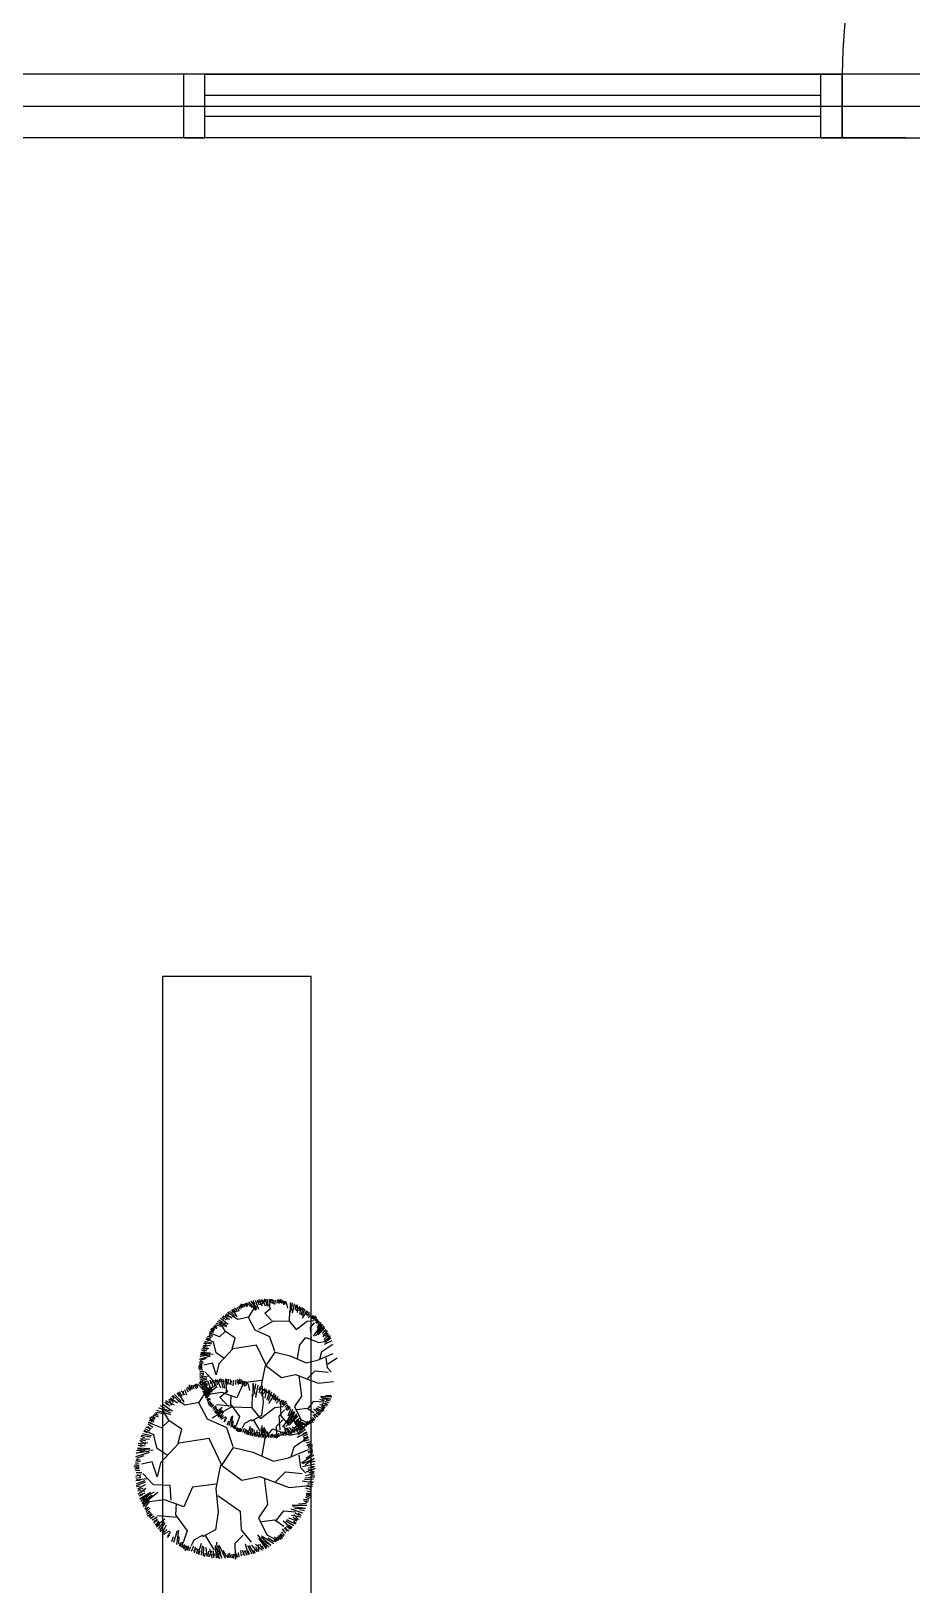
# Model space of a CAD drawing. Header units: millimetres. Extents: x -3377 to 119122, y -22007 to 15479.
# Drawn here: x 28369.4 to 28576.8, y 9688.5 to 10054.4 of the extents above; entities that cross this region are included whole.
import ezdxf

# ---------------------------------------------------------------- set-up
doc = ezdxf.new("R2010")
doc.units = ezdxf.units.MM
doc.header["$LTSCALE"] = 150
doc.header["$MEASUREMENT"] = 0
doc.layers.get('0').update_dxf_attribs({"plot": 0})
for name, color, linetype, plot in [('AREA', 3, 'Continuous', False), ('FUNITURE', 9, 'Continuous', False), ('S-ARCH', 252, 'Continuous', False)]:
    doc.layers.add(name, color=color, linetype=linetype, plot=plot)
doc.layers.add('OPEN', color=4, linetype='Continuous')
doc.layers.add('WALL', color=2, linetype='Continuous')

# ---------------------------------------------------------------- blocks, each defined once
blk = doc.blocks.new('A$C704E4F0D')
at = {"layer": 'AREA', "color": 252}
for points in [[(-1377.5, -767.5), (-1377.5, -775), (-1577.5, -775), (-1577.5, -90), (-1472.5, -90), (-1472.5, 557.5), (-757.5, 557.5), (-757.5, 352.5), (247.5, 352.5), (247.5, 127.5), (-757.5, 127.5), (-757.5, -262.5), (-502.5, -262.5), (-502.5, -760), (-502.5, -767.5)], [(-1377.5, -767.5), (-1377.5, -135), (-1472.5, -135), (-1472.5, 557.5), (-757.5, 557.5), (-757.5, 352.5), (247.5, 352.5), (247.5, 127.5), (-757.5, 127.5), (-757.5, -262.5), (-502.5, -262.5), (-502.5, -767.5)]]:
    blk.add_lwpolyline(points, close=True, dxfattribs=at)
at = {"layer": 'FUNITURE', "color": 252, "lineweight": -2}
for p, q in [((-1027.39629, 274.60673), (-1026.98298, 273.66369)), ((-1027.06471, 274.87243), (-1026.69512, 274.16114)), ((-1026.88078, 275.06207), (-1026.29632, 274.39026)), ((-1026.51292, 275.44134), (-1026.54213, 274.50093)), ((-1026.48978, 275.1978), (-1026.19437, 274.61468)), ((-1026.21612, 275.44393), (-1025.97946, 274.65627)), ((-1025.93469, 275.398), (-1025.70201, 274.77882)), ((-1025.70443, 275.486), (-1025.17097, 274.70093)), ((-1025.44233, 275.56215), (-1025.15202, 275.17423)), ((-1025.14176, 275.64134), (-1024.98704, 274.89057)), ((-1024.89595, 275.53067), (-1023.95279, 274.56114)), ((-1024.77524, 272.21133), (-1023.15465, 274.7459)), ((-1024.74296, 275.87046), (-1022.98958, 273.85503)), ((-1024.18029, 276.0258), (-1022.76555, 274.57151)), ((-1024.09835, 275.98891), (-1022.88759, 274.08156)), ((-1023.71432, 276.19882), (-1023.25918, 275.35087)), ((-1023.18787, 276.2601), (-1022.37591, 274.12363)), ((-1022.68584, 276.31449), (-1022.57863, 275.62319)), ((-1022.48137, 276.07824), (-1022.29571, 275.17731)), ((-1022.41032, 276.45492), (-1021.50727, 274.95855)), ((-1021.73477, 276.42321), (-1021.9989, 275.1799)), ((-1021.55087, 276.25361), (-1021.45313, 275.43798)), ((-1021.43796, 276.4258), (-1020.83171, 274.92685)), ((-1020.98629, 276.57815), (-1020.95639, 275.92166)), ((-1020.79335, 276.54425), (-1020.37103, 274.85566)), ((-1020.4146, 276.50995), (-1020.07422, 274.85825)), ((-1019.88997, 276.53468), (-1019.90822, 275.77126)), ((-1019.73904, 276.47824), (-1019.76652, 274.44727)), ((-1019.44223, 276.48084), (-1019.47144, 275.54042)), ((-1018.78673, 276.18571), (-1019.25657, 275.57991)), ((-1019.06349, 276.44654), (-1018.92882, 275.43234)), ((-1018.43892, 276.30156), (-1018.60107, 275.28478)), ((-1018.01633, 276.34582), (-1018.08997, 275.54762)), ((-1017.24457, 276.5261), (-1017.77756, 275.75077)), ((-1017.75908, 276.40591), (-1017.63061, 275.52477)), ((-1017.35676, 276.30871), (-1017.42351, 275.65844)), ((-1016.99347, 276.36781), (-1017.22023, 275.57724)), ((-1016.78155, 276.17702), (-1016.92057, 275.53034)), ((-1016.54027, 276.12657), (-1016.51594, 275.17771)), ((-1016.27861, 276.04892), (-1016.24411, 275.56563)), ((-1015.98294, 275.95305), (-1016.25868, 275.23781)), ((-1015.83598, 275.72704), (-1015.56671, 274.40152)), ((-1014.96624, 275.75666), (-1014.56234, 273.76837)), ((-1014.91726, 275.68133), (-1014.9299, 273.42218)), ((-1014.48071, 275.65029), (-1014.55625, 274.69088)), ((-1014.0047, 275.41723), (-1014.4767, 273.18094)), ((-1013.50867, 274.88227), (-1013.83956, 274.02398)), ((-1013.55296, 275.19156), (-1013.83651, 274.55204)), ((-1012.69408, 274.76884), (-1013.58847, 273.8657)), ((-1013.24525, 275.16075), (-1013.29456, 273.41369)), ((-1012.63107, 274.52674), (-1012.98982, 273.78774)), ((-1012.44299, 274.61055), (-1012.74338, 273.02179)), ((-1011.98066, 274.49452), (-1012.31043, 273.92609)), ((-1032.46651, 270.83584), (-1029.90185, 270.0883)), ((-1032.07714, 271.27073), (-1030.10074, 270.81216)), ((-1031.98827, 271.28399), (-1029.93852, 270.33401)), ((-1031.77869, 271.6682), (-1030.93736, 271.20093)), ((-1030.14019, 268.92145), (-1031.38598, 270.95514)), ((-1031.36894, 272.00437), (-1029.53082, 270.64604)), ((-1030.97601, 272.32155), (-1030.51207, 271.79795)), ((-1030.82016, 272.58864), (-1029.25146, 271.81804)), ((-1030.67627, 272.23334), (-1030.03301, 271.57581)), ((-1030.2347, 272.9272), (-1029.78472, 271.73846)), ((-1029.9883, 272.88395), (-1029.46511, 272.25063)), ((-1029.98641, 273.08985), (-1028.66601, 272.1566)), ((-1029.68881, 273.4622), (-1029.30873, 272.92609)), ((-1029.50816, 273.53799), (-1028.23996, 272.34578)), ((-1029.171, 273.71391), (-1027.99167, 272.50843)), ((-1028.74302, 274.01834), (-1028.34564, 273.36625)), ((-1028.58554, 274.05246), (-1027.51062, 272.32904)), ((-1027.23434, 271.74592), (-1028.5604, 272.5498)), ((-1028.33725, 274.21511), (-1027.8534, 273.4082)), ((-1028.00008, 274.39102), (-1027.33848, 273.61064)), ((-1027.62624, 274.32123), (-1027.69398, 273.55758)), ((-1024.73662, 272.26909), (-1027.23434, 271.74592)), ((-1023.19139, 269.23352), (-1024.77524, 272.21133)), ((-1022.34106, 269.4559), (-1018.83112, 271.45226)), ((-1020.9207, 273.23039), (-1019.50146, 274.39911)), ((-1019.35997, 271.52541), (-1020.9207, 273.23039)), ((-1018.83112, 271.45226), (-1015.07864, 271.30551)), ((-1015.16678, 271.3177), (-1013.55159, 269.357)), ((-1015.07864, 271.30551), (-1015.00623, 273.77734)), ((-1013.55159, 269.357), (-1010.9399, 271.35352)), ((-1011.83667, 274.36169), (-1012.39432, 272.71283)), ((-1011.53659, 274.12807), (-1012.14323, 272.55455)), ((-1010.98542, 273.73616), (-1012.10656, 272.04245)), ((-1011.08188, 273.86524), (-1011.50997, 273.23287)), ((-1010.73433, 273.57787), (-1011.26733, 272.80254)), ((-1010.34244, 272.9752), (-1011.06522, 272.71959)), ((-1010.9399, 271.35352), (-1009.39097, 271.51155)), ((-1010.43425, 273.34425), (-1010.86927, 272.41825)), ((-1009.98721, 272.88463), (-1010.67333, 272.11692)), ((-1010.13925, 269.81074), (-1009.16795, 270.93036)), ((-1009.60778, 272.69339), (-1010.10126, 272.06172)), ((-1008.86106, 272.4278), (-1009.72862, 272.06371)), ((-1009.35887, 272.60486), (-1009.72718, 271.79414)), ((-1009.07298, 272.30558), (-1009.48069, 271.79463)), ((-1008.7354, 272.15889), (-1009.35358, 271.61642)), ((-1008.66027, 271.88382), (-1009.12684, 271.41495)), ((-1008.48457, 271.71093), (-1008.97709, 270.89954)), ((-1007.73545, 270.99605), (-1008.84037, 268.56388)), ((-1008.10953, 271.26363), (-1008.72819, 270.81101)), ((-1008.10809, 270.99406), (-1008.5982, 269.73338)), ((-1008.30643, 271.50414), (-1008.53869, 271.07892)), ((-1034.71621, 267.22899), (-1032.88018, 266.3603)), ((-1034.59527, 267.50006), (-1033.75197, 267.08282)), ((-1034.40673, 267.83033), (-1033.42825, 267.53151)), ((-1034.0545, 267.97372), (-1033.69863, 267.29468)), ((-1034.01541, 268.33823), (-1033.15786, 267.76835)), ((-1031.57628, 267.63097), (-1033.96004, 268.58115)), ((-1033.88011, 268.74101), (-1033.18464, 268.34245)), ((-1033.82791, 268.99998), (-1032.97302, 268.7508)), ((-1033.7235, 269.51793), (-1033.23965, 268.71101)), ((-1033.57236, 269.32556), (-1033.00859, 268.99472)), ((-1033.47521, 269.68058), (-1032.85028, 269.14589)), ((-1033.21362, 269.79409), (-1032.68313, 269.39899)), ((-1033.0675, 269.99261), (-1032.19428, 269.62057)), ((-1032.88817, 270.19837), (-1032.43423, 270.02898)), ((-1032.67813, 270.42749), (-1032.14208, 269.87954)), ((-1032.4115, 270.46728), (-1031.09391, 270.16157)), ((-1030.22834, 268.93364), (-1031.57628, 267.63097)), ((-1027.84064, 267.36246), (-1030.14019, 268.92145)), ((-1028.54689, 264.8542), (-1027.84064, 267.36246)), ((-1019.69505, 267.62135), (-1023.19139, 269.23352)), ((-1018.53531, 264.20062), (-1019.69505, 267.62135)), ((-1012.69318, 265.7751), (-1011.28074, 267.46068)), ((-1011.28074, 267.46068), (-1008.1784, 266.2792)), ((-1009.94555, 267.27601), (-1010.13925, 269.81074)), ((-1007.5392, 270.57551), (-1009.51775, 267.76671)), ((-1006.89037, 269.85824), (-1008.93187, 267.85464)), ((-1007.35992, 270.4589), (-1008.59194, 268.56522)), ((-1006.73501, 269.74335), (-1008.34111, 268.11725)), ((-1007.3604, 270.54876), (-1008.09557, 268.65773)), ((-1007.00945, 270.19677), (-1007.5917, 269.43051)), ((-1006.60695, 269.02515), (-1007.34934, 268.48201)), ((-1005.983, 268.48933), (-1007.22368, 268.2131)), ((-1006.23479, 269.11701), (-1007.22079, 267.67395)), ((-1006.47699, 269.30929), (-1007.06128, 268.92458)), ((-1005.85734, 268.22041), (-1006.969, 267.04627)), ((-1005.48182, 267.68326), (-1006.84238, 266.59764)), ((-1006.06087, 268.25159), (-1006.76221, 267.82386)), ((-1005.35568, 267.32449), (-1006.71672, 266.32873)), ((-1005.53113, 267.87285), (-1006.11588, 267.57294)), ((-1036.14961, 263.00114), (-1034.23904, 263.68389)), ((-1036.11343, 263.49687), (-1035.15303, 263.55863)), ((-1035.95048, 264.00121), (-1033.66978, 263.85227)), ((-1035.93556, 263.80856), (-1033.08444, 263.57778)), ((-1035.80469, 264.78942), (-1034.0684, 264.98925)), ((-1035.7914, 264.48047), (-1035.11803, 264.29081)), ((-1035.49521, 265.39076), (-1034.47397, 264.634)), ((-1035.49156, 264.56831), (-1034.59492, 264.36294)), ((-1035.37427, 265.66182), (-1033.75892, 265.59059)), ((-1035.32522, 266.13596), (-1034.71563, 265.89044)), ((-1035.26454, 265.48759), (-1034.48201, 265.23766)), ((-1035.21423, 266.29738), (-1033.50279, 265.98007)), ((-1035.02569, 266.62766), (-1033.38185, 266.25113)), ((-1034.83025, 267.11515), (-1034.1434, 266.78141)), ((-1032.3628, 263.8929), (-1032.99553, 266.46226)), ((-1030.55842, 262.65058), (-1032.3628, 263.8929)), ((-1028.42879, 264.81667), (-1031.73278, 261.26097)), ((-1022.8668, 265.67751), (-1028.42879, 264.81667)), ((-1020.61406, 260.97703), (-1022.8668, 265.67751)), ((-1020.6481, 260.73095), (-1018.46332, 264.06526)), ((-1018.46332, 264.06526), (-1014.95388, 263.20366)), ((-1013.22468, 262.58829), (-1012.69318, 265.7751)), ((-1008.47299, 262.18185), (-1004.81821, 263.68268)), ((-1008.1784, 266.2792), (-1006.40207, 266.66049)), ((-1007.95933, 262.37888), (-1007.44227, 264.16875)), ((-1007.44227, 264.16875), (-1004.86428, 265.92174)), ((-1005.10389, 266.69681), (-1006.96274, 265.8781)), ((-1036.58698, 260.63651), (-1035.74369, 260.21928)), ((-1036.46604, 260.90757), (-1035.65124, 260.79563)), ((-1036.39479, 260.14434), (-1035.5409, 260.3969)), ((-1036.35583, 260.55639), (-1035.70269, 260.58286)), ((-1036.30735, 261.14449), (-1035.64747, 261.09892)), ((-1036.2987, 259.89825), (-1035.49815, 259.93896)), ((-1036.29175, 261.39049), (-1035.35601, 261.54961)), ((-1036.25213, 261.66054), (-1035.77867, 261.76346)), ((-1036.24206, 262.42479), (-1033.68038, 263.18247)), ((-1036.19931, 261.96685), (-1035.45211, 261.7957)), ((-1036.08202, 263.06035), (-1033.84407, 263.36935)), ((-1035.99652, 262.14447), (-1034.72281, 262.59964)), ((-1033.246, 261.47027), (-1035.21737, 260.99056)), ((-1032.35722, 258.714), (-1033.246, 261.47027)), ((-1031.73278, 261.26097), (-1032.35722, 258.714)), ((-1020.80911, 260.87861), (-1021.67181, 256.60905)), ((-1020.47008, 260.70632), (-1016.93186, 258.08518)), ((-1014.95388, 263.20366), (-1011.1905, 261.55455)), ((-1011.1905, 261.55455), (-1008.47299, 262.18185)), ((-1006.56983, 262.68306), (-1006.25599, 260.40599)), ((-1006.25599, 260.40599), (-1005.31618, 259.40735)), ((-1003.85125, 262.63462), (-1006.0957, 261.18591)), ((-1038.69053, 256.31866, 0), (-1038.72832, 255.10204, 0)), ((-1038.30655, 256.32201, 0), (-1038.00039, 255.303, 0)), ((-1037.94247, 256.26259, 0), (-1037.64145, 255.46155, 0)), ((-1037.64459, 256.37644, 0), (-1036.95444, 255.36079, 0)), ((-1037.3055, 256.47494, 0), (-1036.92993, 255.9731, 0)), ((-1036.91665, 256.5774, 0), (-1036.71649, 255.60612, 0)), ((-1036.59864, 256.43422, 0), (-1035.37848, 255.17994, 0)), ((-1036.40072, 256.87382, 0), (-1034.13237, 254.26644, 0)), ((-1036.24937, 258.84742), (-1035.26466, 259.12505)), ((-1036.22942, 258.46765), (-1035.29442, 258.57257)), ((-1036.219, 258.0168), (-1035.46075, 258.10739)), ((-1036.19476, 259.48626), (-1035.16525, 259.47047)), ((-1036.18461, 258.17423), (-1034.1704, 258.43607)), ((-1036.11986, 257.50104), (-1034.5334, 258.07301)), ((-1036.106, 256.92546), (-1035.46045, 257.04848)), ((-1036.0999, 257.12126), (-1034.4886, 257.77959)), ((-1036.03058, 259.15848), (-1035.36408, 258.77964)), ((-1035.89093, 256.50007), (-1034.4935, 257.31347)), ((-1035.84612, 256.20665), (-1034.57787, 256.12215)), ((-1035.78136, 255.53346), (-1034.42875, 256.64027)), ((-1035.70442, 256.41282), (-1034.91099, 256.62563)), ((-1035.67279, 257.07478, 0), (-1033.84254, 255.19335, 0)), ((-1035.56679, 257.02705, 0), (-1034.00043, 254.5595, 0)), ((-1035.06997, 257.29861, 0), (-1034.48115, 256.20161, 0)), ((-1033.00784, 257.28113), (-1034.9756, 259.2906)), ((-1034.3889, 257.37789, 0), (-1033.33846, 254.61394, 0)), ((-1033.73942, 257.44826, 0), (-1033.60071, 256.55392, 0)), ((-1033.47489, 257.14262, 0), (-1033.2347, 255.97708, 0)), ((-1033.38298, 257.62993, 0), (-1032.2147, 255.69408, 0)), ((-1029.97733, 257.11014), (-1033.00784, 257.28113)), ((-1032.50901, 257.58891, 0), (-1032.85072, 255.98043, 0)), ((-1032.27109, 257.3695, 0), (-1032.14466, 256.31431, 0)), ((-1032.12503, 257.59227, 0), (-1031.34073, 255.65306, 0)), ((-1031.5407, 257.78936, 0), (-1031.50202, 256.94006, 0)), ((-1031.29109, 257.7455, 0), (-1030.74474, 255.56096, 0)), ((-1030.8011, 257.70113, 0), (-1030.36075, 255.56431, 0)), ((-1030.12239, 257.73312, 0), (-1030.146, 256.74548, 0)), ((-1029.80216, 254.47998), (-1029.97733, 257.11014)), ((-1029.92713, 257.66011, 0), (-1029.96268, 255.03262, 0)), ((-1029.54315, 257.66346, 0), (-1029.58094, 256.44684, 0)), ((-1028.69512, 257.28165, 0), (-1029.30296, 256.49792, 0)), ((-1029.05316, 257.61908, 0), (-1028.87894, 256.30702, 0)), ((-1028.24516, 257.43153, 0), (-1028.45493, 256.11611, 0)), ((-1027.69845, 257.48878, 0), (-1027.79372, 256.45616, 0)), ((-1025.90645, 256.81858), (-1027.48516, 253.27503)), ((-1026.70002, 257.72202, 0), (-1027.38956, 256.71897, 0)), ((-1027.36564, 257.56653, 0), (-1027.19944, 256.42659, 0)), ((-1026.84516, 257.44077, 0), (-1026.93152, 256.59953, 0)), ((-1026.37518, 257.51724, 0), (-1026.66853, 256.49447, 0)), ((-1026.10101, 257.27041, 0), (-1026.28086, 256.4338, 0)), ((-1021.65871, 257.35962), (-1025.90645, 256.81858)), ((-1025.78887, 257.20515, 0), (-1025.75739, 255.9776, 0)), ((-1025.45035, 257.10469, 0), (-1025.40573, 256.47946, 0)), ((-1025.06784, 256.98065, 0), (-1025.42457, 256.05535, 0)), ((-1024.87772, 256.68828, 0), (-1024.52937, 254.97343, 0)), ((-1023.75254, 256.72659, 0), (-1023.23001, 254.15433, 0)), ((-1023.68917, 256.62913, 0), (-1023.70552, 253.70646, 0)), ((-1023.1244, 256.58898, 0), (-1023.22213, 255.34779, 0)), ((-1022.50858, 256.28746, 0), (-1023.11921, 253.39437, 0)), ((-1021.67181, 256.60905), (-1021.27131, 252.29016)), ((-1016.93186, 258.08518), (-1013.66326, 258.76165)), ((-1013.66326, 258.76165), (-1008.31467, 256.76788)), ((-1012.87916, 258.5278), (-1012.27971, 253.6798)), ((-1010.89995, 257.75246), (-1009.00841, 259.62257)), ((-1009.00841, 259.62257), (-1005.96497, 259.32701)), ((-1008.31467, 256.76788), (-1004.72406, 257.14902)), ((-1044.26282, 252.62811, 0), (-1042.23339, 251.63118, 0)), ((-1043.50541, 253.0661, 0), (-1042.92326, 251.52822, 0)), ((-1043.18664, 253.01015, 0), (-1042.5098, 252.19082, 0)), ((-1043.18419, 253.27652, 0), (-1041.47598, 252.06918, 0)), ((-1042.79919, 253.75824, 0), (-1042.30748, 253.06467, 0)), ((-1042.56549, 253.85629, 0), (-1040.92481, 252.31392, 0)), ((-1042.12929, 254.08387, 0), (-1040.6036, 252.52434, 0)), ((-1041.57562, 254.47772, 0), (-1041.06152, 253.6341, 0)), ((-1041.37188, 254.52186, 0), (-1039.98126, 252.29226, 0)), ((-1039.62383, 251.53788, 0), (-1041.33936, 252.57786, 0)), ((-1041.05067, 254.73228, 0), (-1040.42471, 253.68837, 0)), ((-1040.61448, 254.95986, 0), (-1039.75856, 253.95027, 0)), ((-1040.13084, 254.86957, 0), (-1040.21847, 253.88163, 0)), ((-1039.83335, 255.23892, 0), (-1039.29864, 254.01891, 0)), ((-1039.40438, 255.58265, 0), (-1038.92624, 254.66245, 0)), ((-1039.16643, 255.82799, 0), (-1038.41031, 254.95887, 0)), ((-1038.66059, 256.00359, 0), (-1038.27842, 255.2492, 0)), ((-1036.44249, 252.13998, 0), (-1034.34592, 255.41897, 0)), ((-1035.60315, 255.28073), (-1034.93415, 255.48524)), ((-1035.47787, 254.79155), (-1033.4787, 255.89929)), ((-1035.3984, 255.51674), (-1034.53307, 255.82873)), ((-1035.36117, 254.63755), (-1032.83788, 255.98483)), ((-1035.34229, 254.27918), (-1034.56774, 254.85037)), ((-1035.10472, 253.84258), (-1033.86657, 255.44988)), ((-1035.07986, 253.92894), (-1033.36424, 255.39881)), ((-1034.9407, 253.76654), (-1032.25096, 255.90414)), ((-1034.87088, 253.30774), (-1033.1255, 255.3301)), ((-1034.58734, 252.94561), (-1033.86623, 253.2056)), ((-1034.51278, 253.20467), (-1033.68734, 254.2762)), ((-1034.46618, 252.65937), (-1034.12352, 253.00193)), ((-1034.35351, 252.41077), (-1033.65235, 253.05053)), ((-1034.23363, 252.19538), (-1033.65387, 252.51381)), ((-1031.03256, 254.51808), (-1033.71603, 254.13687)), ((-1031.45585, 253.45835, 0), (-1029.61976, 254.97032, 0)), ((-1029.43672, 251.2526, 0), (-1031.45585, 253.45835, 0)), ((-1027.48516, 253.27503), (-1031.03256, 254.51808)), ((-1028.89997, 253.85882), (-1029.00999, 251.76447)), ((-1023.89794, 250.96812, 0), (-1023.80426, 254.16594, 0)), ((-1021.86687, 255.59539, 0), (-1022.29495, 254.48502, 0)), ((-1021.92416, 255.99552, 0), (-1022.291, 255.16817, 0)), ((-1020.81304, 255.44864, 0), (-1021.97011, 254.28024, 0)), ((-1021.52609, 255.95565, 0), (-1021.58987, 253.69549, 0)), ((-1021.30792, 255.30475), (-1017.25265, 252.48669)), ((-1020.73151, 255.13543, 0), (-1021.19563, 254.17939, 0)), ((-1020.4882, 255.24386, 0), (-1020.87682, 253.18847, 0)), ((-1019.7038, 254.92191, 0), (-1020.42523, 252.78878, 0)), ((-1019.89007, 255.09376, 0), (-1020.3167, 254.35837, 0)), ((-1019.31558, 254.61967, 0), (-1020.10039, 252.584, 0)), ((-1018.60253, 254.11266, 0), (-1020.05296, 251.9215, 0)), ((-1018.72732, 254.27965, 0), (-1019.28114, 253.46156, 0)), ((-1018.27769, 253.90788, 0), (-1018.96723, 252.90483, 0)), ((-1017.7707, 253.12821, 0), (-1018.70577, 252.79752, 0)), ((-1017.88948, 253.60565, 0), (-1018.45227, 252.40768, 0)), ((-1017.31114, 253.01103, 0), (-1018.19878, 252.01784, 0)), ((-1016.82027, 252.76362, 0), (-1017.45869, 251.94643, 0)), ((-1016.49826, 252.64909, 0), (-1016.97474, 251.60026, 0)), ((-1012.27971, 253.6798), (-1013.88328, 251.26827)), ((-1010.63384, 250.83594), (-1009.32351, 252.51609)), ((-1009.32351, 252.51609), (-1007.19127, 252.34525)), ((-1005.82809, 252.07015), (-1007.97444, 252.85561)), ((-1005.10419, 253.50057), (-1007.77557, 253.49528)), ((-1005.4368, 252.93584), (-1007.67116, 253.26986)), ((-1005.35527, 252.97361), (-1007.3808, 252.85678)), ((-1005.2608, 253.83871), (-1006.61116, 253.76082)), ((-1005.52965, 252.50815), (-1006.46854, 252.71947)), ((-1047.69767, 248.86593, 0), (-1046.88919, 248.17421, 0)), ((-1047.35926, 249.01278, 0), (-1046.67296, 248.50165, 0)), ((-1047.17022, 249.26961, 0), (-1046.04053, 248.7883, 0)), ((-1046.93821, 249.5358, 0), (-1046.35095, 249.31666, 0)), ((-1046.66649, 249.83222, 0), (-1045.97299, 249.12334, 0)), ((-1046.39272, 250.36051, 0), (-1043.0748, 249.39341, 0)), ((-1046.32155, 249.8837, 0), (-1044.61697, 249.4882, 0)), ((-1045.88899, 250.92312, 0), (-1043.33211, 250.32987, 0)), ((-1045.77401, 250.94028, 0), (-1043.12225, 249.71128, 0)), ((-1045.50288, 251.43733, 0), (-1044.41444, 250.83282, 0)), ((-1043.38315, 247.88384, 0), (-1044.99482, 250.51485, 0)), ((-1044.97278, 251.87224, 0), (-1042.5948, 250.11496, 0)), ((-1044.46445, 252.28257, 0), (-1043.86425, 251.60519, 0)), ((-1044.07668, 252.16846, 0), (-1043.24448, 251.31781, 0)), ((-1036.39251, 252.21471, 0), (-1039.62383, 251.53788, 0)), ((-1034.39344, 248.28758, 0), (-1036.44249, 252.13998, 0)), ((-1034.23904, 251.91028), (-1033.49307, 252.25663)), ((-1034.19424, 251.61686), (-1033.25924, 251.72179)), ((-1033.95647, 251.67443), (-1033.42132, 252.04982)), ((-1033.76647, 251.30673), (-1033.18468, 251.98085)), ((-1033.55259, 251.15166), (-1032.90114, 251.61872)), ((-1033.29337, 248.57526, 0), (-1028.75254, 251.15797, 0)), ((-1033.24241, 250.86127), (-1032.36779, 251.40458)), ((-1032.94297, 250.29432), (-1032.26468, 251.06025)), ((-1032.92709, 250.67428), (-1032.16157, 250.71592)), ((-1032.72086, 249.98562), (-1031.99102, 250.57938)), ((-1032.52454, 249.763), (-1030.97163, 251.07225)), ((-1032.46835, 249.61198), (-1031.87945, 250.09812)), ((-1028.61981, 251.33822), (-1032.26731, 251.59454)), ((-1032.1061, 249.23169), (-1031.08073, 250.57056)), ((-1031.884, 248.92299), (-1030.8844, 250.34795)), ((-1031.78327, 248.75497), (-1031.30671, 249.20747)), ((-1031.37235, 248.51339), (-1030.63652, 249.95316)), ((-1031.17602, 248.29077), (-1030.06342, 248.90535)), ((-1031.16828, 248.54082), (-1030.61586, 249.14881)), ((-1029.29998, 246.78891), (-1028.65138, 248.95298)), ((-1029.00999, 251.76447), (-1026.8957, 248.86608)), ((-1028.78833, 246.37931), (-1028.41339, 249.02425)), ((-1028.75254, 251.15797, 0), (-1023.89794, 250.96812, 0)), ((-1026.8957, 248.86608), (-1027.63956, 246.73531)), ((-1021.7138, 249.09104), (-1024.07135, 247.78697)), ((-1024.01197, 250.98389, 0), (-1021.92239, 248.44732, 0)), ((-1021.92239, 248.44732, 0), (-1018.54365, 251.03022, 0)), ((-1021.27131, 252.29016), (-1021.7138, 249.09104)), ((-1018.54365, 251.03022, 0), (-1016.53978, 251.23467, 0)), ((-1017.50783, 249.03432, 0), (-1016.25126, 250.48278, 0)), ((-1017.25725, 245.75513, 0), (-1017.50783, 249.03432, 0)), ((-1017.25265, 252.48669), (-1017.08907, 249.07835)), ((-1017.08907, 249.07835), (-1015.22508, 246.81418)), ((-1015.85424, 252.42003, 0), (-1016.97661, 251.94901, 0)), ((-1014.14414, 250.02371, 0), (-1016.7038, 246.38995, 0)), ((-1016.1284, 252.26191, 0), (-1016.65585, 251.60089, 0)), ((-1015.69167, 252.07214, 0), (-1016.49141, 251.37034, 0)), ((-1015.59448, 251.71628, 0), (-1016.19808, 251.1097, 0)), ((-1015.36717, 251.49261, 0), (-1016.00435, 250.44292, 0)), ((-1013.30475, 249.09577, 0), (-1015.94585, 246.50371, 0)), ((-1014.39803, 250.56777, 0), (-1015.82747, 247.42126, 0)), ((-1014.88198, 250.91394, 0), (-1015.68234, 250.32839, 0)), ((-1014.88011, 250.56519, 0), (-1015.51417, 248.93424, 0)), ((-1013.91221, 249.87285, 0), (-1015.50608, 247.42299, 0)), ((-1015.13671, 251.22508, 0), (-1015.43719, 250.67498, 0)), ((-1013.10376, 248.94715, 0), (-1015.18158, 246.84345, 0)), ((-1013.91283, 249.9891, 0), (-1014.86392, 247.54268, 0)), ((-1013.45881, 249.53374, 0), (-1014.21206, 248.54242, 0)), ((-1013.88328, 251.26827), (-1012.40545, 248.17973)), ((-1013.34529, 250.56687), (-1010.94587, 250.86198)), ((-1010.94587, 250.86198), (-1009.28475, 249.75444)), ((-1008.90665, 248.45399), (-1009.5689, 249.24238)), ((-1007.92173, 249.32085), (-1009.43865, 250.67162)), ((-1008.38809, 248.83106), (-1009.24275, 249.39344)), ((-1007.45537, 249.81064), (-1008.92654, 250.63503)), ((-1008.76645, 248.79271), (-1008.9166, 249.54451)), ((-1008.11414, 249.09484), (-1008.80573, 249.73275)), ((-1007.18142, 250.07441), (-1008.73413, 250.86104)), ((-1006.84881, 250.63915), (-1008.37865, 251.16259)), ((-1007.78024, 249.39796), (-1008.34524, 249.91168)), ((-1006.19004, 251.35494), (-1007.91229, 251.65237)), ((-1006.905, 250.83724), (-1007.58542, 251.2975)), ((-1007.02945, 250.19803), (-1007.54517, 250.60534)), ((-1006.6564, 250.86516), (-1007.42306, 251.87897)), ((-1006.42819, 251.65531), (-1007.23065, 252.10498)), ((-1006.11574, 251.65513), (-1006.7084, 252.02681)), ((-1049.45069, 245.54702, 0), (-1048.56211, 245.11527, 0)), ((-1049.30316, 245.69431, 0), (-1046.92788, 244.57048, 0)), ((-1049.1467, 246.04498, 0), (-1048.05572, 245.50521, 0)), ((-1048.90279, 246.47226, 0), (-1047.63692, 246.08568, 0)), ((-1048.44711, 246.65777, 0), (-1047.98671, 245.77929, 0)), ((-1048.39653, 247.12933, 0), (-1047.28712, 246.39207, 0)), ((-1045.24102, 246.21435, 0), (-1048.3249, 247.4436, 0)), ((-1048.22149, 247.65042, 0), (-1047.32176, 247.13479, 0)), ((-1048.15396, 247.98545, 0), (-1047.04799, 247.66308, 0)), ((-1048.01888, 248.65551, 0), (-1047.39292, 247.6116, 0)), ((-1047.82335, 248.40665, 0), (-1047.094, 247.97863, 0)), ((-1043.49718, 247.89962, 0), (-1045.24102, 246.21435, 0)), ((-1040.40821, 245.86697, 0), (-1043.38315, 247.88384, 0)), ((-1041.32188, 242.62203, 0), (-1040.40821, 245.86697, 0)), ((-1029.87021, 246.2019, 0), (-1034.39344, 248.28758, 0)), ((-1030.47104, 247.6432), (-1030.0188, 248.17693)), ((-1030.42639, 247.95244), (-1029.86709, 248.68273)), ((-1028.36986, 241.77649, 0), (-1029.87021, 246.2019, 0)), ((-1029.7101, 246.94167), (-1029.36732, 247.84094)), ((-1028.43135, 246.4862), (-1028.31627, 247.8339)), ((-1028.35402, 246.22796), (-1027.88794, 246.83654)), ((-1028.09734, 246.05266), (-1027.99428, 246.52609)), ((-1027.86815, 245.90444), (-1027.62418, 246.82172)), ((-1027.65086, 245.78805), (-1027.33528, 246.36938)), ((-1027.50127, 245.54529), (-1027.06097, 246.23995)), ((-1027.30495, 245.32267), (-1026.5751, 245.91644)), ((-1027.13605, 245.49965), (-1026.8888, 246.10477)), ((-1026.77742, 245.29304), (-1026.65244, 246.17468)), ((-1026.51365, 245.27822), (-1026.21812, 246.02333)), ((-1025.68754, 247.20987), (-1026.19168, 246.16277)), ((-1026.09571, 245.20162), (-1025.65367, 246.13154)), ((-1025.72935, 245.2148), (-1025.10787, 245.66369)), ((-1024.03755, 248.09848), (-1025.68754, 247.20987)), ((-1025.53729, 244.88656), (-1025.38077, 245.89762)), ((-1025.18355, 244.74695), (-1024.89058, 245.64104)), ((-1024.89803, 244.66581), (-1024.29948, 246.60678)), ((-1024.76911, 244.56914), (-1024.53653, 245.2965)), ((-1024.25877, 244.44506), (-1024.12002, 246.12576)), ((-1023.90503, 244.30545), (-1023.83451, 246.04462)), ((-1023.59684, 248.03752), (-1021.99456, 245.33405)), ((-1023.25316, 244.23749), (-1023.41254, 245.84653)), ((-1023.09631, 244.37089), (-1022.96029, 245.18103)), ((-1022.96764, 244.15635), (-1022.36393, 245.27489)), ((-1022.32838, 243.9356), (-1022.77328, 245.62578)), ((-1022.15409, 244.27701), (-1022.07841, 245.19376)), ((-1021.52745, 243.90347), (-1021.7046, 246.18215)), ((-1021.33889, 243.94566), (-1021.5162, 246.8006)), ((-1020.50922, 243.84869), (-1021.45692, 245.64265)), ((-1020.57745, 243.90717), (-1021.20179, 246.07837)), ((-1019.92557, 243.83921), (-1021.04012, 246.26698)), ((-1020.81187, 243.81339, 0), (-1018.98458, 245.99405, 0)), ((-1019.68306, 244.12214), (-1020.31486, 245.31811)), ((-1018.98458, 245.99405, 0), (-1014.97108, 244.46556, 0)), ((-1016.67519, 248.07288), (-1018.2331, 246.55107)), ((-1018.2331, 246.55107), (-1018.16684, 244.43234)), ((-1017.02369, 244.30422), (-1017.15458, 245.3255)), ((-1016.38358, 244.34108), (-1016.79853, 245.27625)), ((-1016.72261, 244.51337), (-1016.44248, 245.22701)), ((-1015.72646, 244.50099), (-1016.27229, 246.45744)), ((-1016.01052, 244.41488), (-1016.24743, 245.32543)), ((-1015.06933, 244.66089), (-1015.86126, 246.14979)), ((-1015.56574, 244.48935), (-1015.76331, 245.22699)), ((-1014.69627, 244.73468), (-1015.57721, 246.2359)), ((-1014.11113, 245.02994), (-1015.11513, 246.29738)), ((-1014.50159, 244.75651), (-1014.71523, 245.37799)), ((-1013.16995, 245.27595), (-1014.458, 246.45728)), ((-1014.05131, 245.22697), (-1014.37488, 245.98203)), ((-1012.34297, 245.81937), (-1014.03564, 248.12523)), ((-1013.82708, 245.11605), (-1013.92393, 246.38341)), ((-1012.93808, 248.01801, 0), (-1013.89851, 247.31534, 0)), ((-1012.47879, 245.68194), (-1013.85977, 247.50311)), ((-1012.13088, 247.32481, 0), (-1013.73595, 246.96745, 0)), ((-1012.45662, 248.13684, 0), (-1013.73222, 246.26995, 0)), ((-1013.20791, 245.65739), (-1013.63987, 246.46952)), ((-1012.76995, 248.38559, 0), (-1013.52585, 247.8879, 0)), ((-1011.96831, 246.97692, 0), (-1013.40647, 245.45791, 0)), ((-1011.6816, 246.19866), (-1013.38067, 247.68764)), ((-1011.59258, 246.18635), (-1013.35973, 247.18315)), ((-1011.09647, 246.49392), (-1013.34663, 247.93372)), ((-1012.94516, 245.48831), (-1013.24279, 246.12141)), ((-1011.4825, 246.28199, 0), (-1013.24266, 244.87752, 0)), ((-1012.23162, 247.01724, 0), (-1013.13894, 246.46389, 0)), ((-1011.31931, 245.81785, 0), (-1013.0801, 244.52963, 0)), ((-1011.99093, 245.88906), (-1012.66653, 246.57443)), ((-1012.40545, 248.17973), (-1010.79931, 247.33059)), ((-1011.54629, 246.52727, 0), (-1012.30278, 246.13927, 0)), ((-1011.04541, 246.86304), (-1012.22351, 247.52758)), ((-1011.00826, 245.21377, 0), (-1011.91646, 244.82496, 0)), ((-1010.77837, 246.82611), (-1011.13834, 247.50288)), ((-1010.28225, 247.13368), (-1011.01529, 247.73666)), ((-1010.51229, 246.98678), (-1010.90012, 247.27719)), ((-1010.08612, 247.28299), (-1010.48381, 247.81153)), ((-1009.80315, 247.3182), (-1010.25213, 248.00729)), ((-1009.60992, 247.63147), (-1010.05764, 248.10774)), ((-1009.273, 247.87186), (-1010.02305, 248.35179)), ((-1009.5191, 247.40431), (-1009.75601, 248.31486)), ((-1009.14995, 248.10563), (-1009.70496, 248.68399)), ((-1050.89994, 241.51851, 0), (-1047.94939, 241.32583, 0)), ((-1050.71133, 242.53822, 0), (-1048.46509, 242.79675, 0)), ((-1050.69414, 242.13853, 0), (-1049.823, 241.89317, 0)), ((-1050.31095, 243.31617, 0), (-1048.98978, 242.33716, 0)), ((-1050.30623, 242.25218, 0), (-1049.14624, 241.98648, 0)), ((-1050.15449, 243.66685, 0), (-1048.06471, 243.5747, 0)), ((-1050.09104, 244.28025, 0), (-1049.30241, 243.96262, 0)), ((-1050.01254, 243.44144, 0), (-1049.00018, 243.11811, 0)), ((-1049.94745, 244.48908, 0), (-1047.73335, 244.07857, 0)), ((-1049.70354, 244.91636, 0), (-1047.57689, 244.42925, 0)), ((-1046.25855, 241.37839, 0), (-1047.0771, 244.70238, 0)), ((-1041.1691, 242.57347, 0), (-1045.44349, 237.97344, 0)), ((-1033.97353, 243.68715, 0), (-1041.1691, 242.57347, 0)), ((-1031.05915, 237.60612, 0), (-1033.97353, 243.68715, 0)), ((-1031.10319, 237.28776, 0), (-1028.27672, 241.60138, 0)), ((-1028.27672, 241.60138, 0), (-1023.73654, 240.48672, 0)), ((-1023.72945, 244.21856), (-1023.57318, 244.85688)), ((-1022.02446, 243.99272), (-1021.93257, 244.68623)), ((-1021.49948, 239.69061, 0), (-1020.81187, 243.81339, 0)), ((-1021.00505, 243.81396), (-1021.20287, 244.75579)), ((-1019.47838, 243.94669), (-1019.41531, 244.71065)), ((-1019.16767, 243.938), (-1019.33693, 244.39199)), ((-1018.89473, 243.93722), (-1019.18541, 244.84078)), ((-1018.64901, 243.95678), (-1018.69782, 244.61644)), ((-1018.39193, 243.83343), (-1018.39708, 244.65586)), ((-1018.06, 243.99249), (-1018.17916, 244.63522)), ((-1018.10641, 243.75229), (-1017.81344, 244.64638)), ((-1017.6466, 244.01257), (-1018.01812, 244.82183)), ((-1017.4167, 244.1427), (-1017.57092, 244.92931)), ((-1014.97108, 244.46556, 0), (-1012.67303, 244.95883, 0)), ((-1014.68766, 239.41969, 0), (-1014.01875, 241.73525, 0)), ((-1014.01875, 241.73525, 0), (-1010.68358, 244.00311, 0)), ((-1010.99356, 245.00582, 0), (-1013.39838, 243.94666, 0)), ((-1010.831, 244.65793, 0), (-1011.95337, 244.1869, 0)), ((-1010.82602, 243.72793, 0), (-1011.79143, 243.95526, 0)), ((-1010.66782, 244.19379, 0), (-1011.78894, 243.49026, 0)), ((-1010.50277, 243.3809, 0), (-1011.78645, 243.02526, 0)), ((-1010.22358, 242.90737, 0), (-1011.20246, 242.56506, 0)), ((-1010.0146, 242.63693, 0), (-1010.98249, 242.0122, 0)), ((-1009.59666, 242.09605, 0), (-1010.79551, 242.3066, 0)), ((-1009.91278, 242.11125, 0), (-1010.71388, 241.84033, 0)), ((-1009.64798, 241.7155, 0), (-1010.70019, 241.55747, 0)), ((-1051.34145, 238.14101, 0), (-1050.13088, 238.34687, 0)), ((-1051.29018, 238.49038, 0), (-1050.67767, 238.62353, 0)), ((-1051.27715, 239.47908, 0), (-1047.9631, 240.45931, 0)), ((-1051.22185, 238.88664, 0), (-1050.25519, 238.66523, 0)), ((-1051.15756, 240.22472, 0), (-1048.68584, 241.108, 0)), ((-1051.11074, 240.86605, 0), (-1049.86828, 240.94595, 0)), ((-1051.07011, 240.30132, 0), (-1048.17486, 240.70107, 0)), ((-1050.95951, 239.11644, 0), (-1049.31169, 239.70529, 0)), ((-1050.88064, 241.26928, 0), (-1047.19213, 240.97071, 0)), ((-1047.40114, 238.24422, 0), (-1049.95151, 237.62362, 0)), ((-1046.25132, 234.67842, 0), (-1047.40114, 238.24422, 0)), ((-1043.92421, 239.7712, 0), (-1046.25855, 241.37839, 0)), ((-1045.44349, 237.97344, 0), (-1046.25132, 234.67842, 0)), ((-1023.73654, 240.48672, 0), (-1018.86784, 238.35326, 0)), ((-1018.86784, 238.35326, 0), (-1015.35219, 239.16479, 0)), ((-1015.35219, 239.16479, 0), (-1010.62399, 241.10643, 0)), ((-1012.89007, 239.81321, 0), (-1012.48405, 236.86735, 0)), ((-1009.37302, 239.75054, 0), (-1012.27668, 237.87635, 0)), ((-1009.34003, 238.90329, 0), (-1012.00538, 237.70404, 0)), ((-1009.2777, 239.00142, 0), (-1011.40045, 237.45756, 0)), ((-1009.77997, 240.00901, 0), (-1011.19514, 238.97976, 0)), ((-1009.68831, 241.05253, 0), (-1010.79185, 240.51395, 0)), ((-1009.75861, 241.36358, 0), (-1010.59434, 241.17963, 0)), ((-1009.59299, 240.3034, 0), (-1010.58287, 240.24351, 0)), ((-1009.14194, 238.37288, 0), (-1010.31157, 237.94617, 0)), ((-1009.63907, 240.70287, 0), (-1010.18926, 240.40255, 0)), ((-1051.72339, 237.16558, 0), (-1050.63241, 236.62581, 0)), ((-1051.56692, 237.51626, 0), (-1050.51282, 237.37144, 0)), ((-1051.47475, 236.52886, 0), (-1050.37007, 236.8556, 0)), ((-1051.42435, 237.06193, 0), (-1050.57937, 237.09618, 0)), ((-1051.36163, 237.82275, 0), (-1050.50793, 237.7638, 0)), ((-1051.35044, 236.2105, 0), (-1050.31476, 236.26316, 0)), ((-1051.28661, 234.85103, 0), (-1050.0127, 235.21021, 0)), ((-1051.2608, 234.35972, 0), (-1050.05119, 234.49546, 0)), ((-1051.21596, 235.6775, 0), (-1049.88408, 235.65707, 0)), ((-1051.20284, 233.98012, 0), (-1048.59704, 234.31887, 0)), ((-1051.00357, 235.25346, 0), (-1050.14131, 234.76334, 0)), ((-1047.09303, 232.82471, 0), (-1049.63873, 235.42437, 0)), ((-1031.31148, 237.47879, 0), (-1032.42756, 231.95524, 0)), ((-1030.87287, 237.2559, 0), (-1026.29547, 233.86492, 0)), ((-1026.29547, 233.86492, 0), (-1022.06686, 234.74007, 0)), ((-1022.06686, 234.74007, 0), (-1015.14738, 232.16072, 0)), ((-1021.05248, 234.43754, 0), (-1020.27696, 228.16566, 0)), ((-1018.49196, 233.43447, 0), (-1016.04486, 235.85385, 0)), ((-1016.04486, 235.85385, 0), (-1012.10755, 235.47148, 0)), ((-1012.48405, 236.86735, 0), (-1011.26822, 235.57541, 0)), ((-1009.16039, 237.68745, 0), (-1012.04571, 237.04107, 0)), ((-1009.23739, 234.56886, 0), (-1011.47745, 234.33896, 0)), ((-1009.27038, 235.41612, 0), (-1011.30147, 234.91578, 0)), ((-1009.05407, 236.65591, 0), (-1011.13649, 235.77502, 0)), ((-1009.21905, 235.79667, 0), (-1010.76253, 236.36381, 0)), ((-1009.52335, 236.81624, 0), (-1010.7112, 236.74437, 0)), ((-1009.47009, 235.5924, 0), (-1010.53254, 235.61743, 0)), ((-1009.18317, 237.03457, 0), (-1010.08815, 237.02456, 0)), ((-1009.15845, 234.80969, 0), (-1010.00461, 234.89228, 0)), ((-1051.24732, 233.77646, 0), (-1050.26637, 233.89365, 0)), ((-1051.11906, 233.10921, 0), (-1049.06666, 233.84918, 0)), ((-1051.10114, 232.36458, 0), (-1050.26599, 232.52373, 0)), ((-1051.09325, 232.6179, 0), (-1049.0087, 233.46958, 0)), ((-1050.8229, 231.81425, 0), (-1049.01504, 232.86655, 0)), ((-1050.76493, 231.43465, 0), (-1049.12419, 231.32533, 0)), ((-1050.68115, 230.56374, 0), (-1048.93127, 231.99564, 0)), ((-1050.58161, 231.70137, 0), (-1049.55515, 231.97669, 0)), ((-1050.28852, 229.60394, 0), (-1047.70219, 231.03703, 0)), ((-1050.18572, 230.54212, 0), (-1049.06623, 230.94574, 0)), ((-1050.13755, 229.40471, 0), (-1046.87316, 231.14769, 0)), ((-1049.59359, 228.27787, 0), (-1046.11386, 231.0433, 0)), ((-1043.17245, 232.60351, 0), (-1047.09303, 232.82471, 0)), ((-1042.94583, 229.20085, 0), (-1043.17245, 232.60351, 0)), ((-1037.90593, 232.22631, 0), (-1039.94832, 227.64201, 0)), ((-1032.41061, 232.92625, 0), (-1037.90593, 232.22631, 0)), ((-1032.42756, 231.95524, 0), (-1031.90943, 226.36787, 0)), ((-1015.14738, 232.16072, 0), (-1010.50218, 232.6538, 0)), ((-1009.51602, 233.23094, 0), (-1012.11171, 233.64006, 0)), ((-1009.35104, 234.09018, 0), (-1011.52878, 233.95841, 0)), ((-1009.98164, 231.59862, 0), (-1011.25382, 231.99345, 0)), ((-1009.97319, 230.70884, 0), (-1011.12518, 230.70656, 0)), ((-1010.00278, 231.04933, 0), (-1011.01133, 231.29058, 0)), ((-1009.68101, 232.3717, 0), (-1011.00451, 232.38599, 0)), ((-1009.91401, 230.02786, 0), (-1010.80872, 230.85313, 0)), ((-1009.56735, 232.85039, 0), (-1010.76621, 233.06094, 0)), ((-1010.06596, 232.06533, 0), (-1010.75521, 232.77852, 0)), ((-1009.41596, 233.41382, 0), (-1010.39019, 233.57774, 0)), ((-1050.4506, 230.23679, 0), (-1049.58511, 230.50136, 0)), ((-1050.11312, 228.94108, 0), (-1049.11109, 229.68002, 0)), ((-1049.80577, 228.37625, 0), (-1048.20397, 230.45562, 0)), ((-1049.77362, 228.48796, 0), (-1047.55411, 230.38955, 0)), ((-1049.50326, 227.68432, 0), (-1047.24525, 230.30065, 0)), ((-1049.13644, 227.21583, 0), (-1048.20353, 227.55218, 0)), ((-1049.03998, 227.55098, 0), (-1047.97211, 228.93723, 0)), ((-1048.97969, 226.84552, 0), (-1048.5364, 227.28869, 0)), ((-1048.83393, 226.5239, 0), (-1047.92683, 227.35157, 0)), ((-1044.53761, 229.25014, 0), (-1048.00923, 228.75696, 0)), ((-1039.94832, 227.64201, 0), (-1044.53761, 229.25014, 0)), ((-1041.77866, 228.39725, 0), (-1041.921, 225.68778, 0)), ((-1031.9568, 230.26786, 0), (-1026.71047, 226.62213, 0)), ((-1020.27696, 228.16566, 0), (-1022.3515, 225.04585, 0)), ((-1011.93047, 226.08325, 0), (-1014.70721, 227.09939, 0)), ((-1010.99396, 227.93379, 0), (-1014.44993, 227.92695, 0)), ((-1011.42426, 227.20319, 0), (-1014.31486, 227.63532, 0)), ((-1011.31878, 227.25205, 0), (-1013.93922, 227.10091, 0)), ((-1011.19657, 228.37123, 0), (-1012.94353, 228.27048, 0)), ((-1011.54438, 226.64989, 0), (-1012.75903, 226.92327, 0)), ((-1010.55529, 229.19955, 0), (-1011.77482, 229.34308, 0)), ((-1010.88011, 228.51781, 0), (-1011.74523, 229.00259, 0)), ((-1010.7029, 228.87877, 0), (-1011.32812, 228.92358, 0)), ((-1010.44626, 229.49923, 0), (-1011.24877, 229.7963, 0)), ((-1010.16293, 229.73547, 0), (-1011.13354, 230.1714, 0)), ((-1010.17173, 230.21156, 0), (-1010.99213, 230.41675, 0)), ((-1048.68585, 225.87642, 0), (-1047.72078, 226.32449, 0)), ((-1048.67885, 226.24526, 0), (-1047.9288, 226.65721, 0)), ((-1048.62788, 225.49683, 0), (-1047.41827, 225.63256, 0)), ((-1048.32028, 225.57131, 0), (-1047.62796, 226.05694, 0)), ((-1048.07448, 225.0956, 0), (-1047.32181, 225.96772, 0)), ((-1047.79778, 224.89499, 0), (-1046.95499, 225.49922, 0)), ((-1047.39649, 224.51931, 0), (-1046.265, 225.2222, 0)), ((-1047.00911, 223.78584, 0), (-1046.1316, 224.77673, 0)), ((-1046.98856, 224.27741, 0), (-1045.99821, 224.33127, 0)), ((-1046.72177, 223.38648, 0), (-1045.77757, 224.15463, 0)), ((-1046.46778, 223.09848, 0), (-1044.45878, 224.79225, 0)), ((-1046.3951, 222.9031, 0), (-1045.63323, 223.53202, 0)), ((-1041.41622, 225.13634, 0), (-1046.135, 225.46795, 0)), ((-1045.92645, 222.41111, 0), (-1044.59992, 224.14322, 0)), ((-1045.63912, 222.01175, 0), (-1044.34593, 223.85522, 0)), ((-1044.9772, 221.48185, 0), (-1044.02525, 223.34449, 0)), ((-1041.921, 225.68778, 0), (-1039.18574, 221.93813, 0)), ((-1031.90943, 226.36787, 0), (-1032.48189, 222.22916, 0)), ((-1026.71047, 226.62213, 0), (-1026.49885, 222.21274, 0)), ((-1022.3515, 225.04585, 0), (-1020.43963, 221.05019, 0)), ((-1021.6555, 224.13845, 0), (-1018.55136, 224.52023, 0)), ((-1018.55136, 224.52023, 0), (-1016.40237, 223.0874, 0)), ((-1018.14769, 224.48654, 0), (-1016.45252, 226.66015, 0)), ((-1014.63902, 222.52646, 0), (-1016.60146, 224.27396, 0)), ((-1016.45252, 226.66015, 0), (-1013.69402, 226.43915, 0)), ((-1014.03569, 223.1601, 0), (-1015.93895, 224.22663, 0)), ((-1013.68128, 223.50135, 0), (-1015.69003, 224.51902, 0)), ((-1013.25097, 224.23195, 0), (-1015.23014, 224.90913, 0)), ((-1014.45597, 222.62622, 0), (-1015.18692, 223.29082, 0)), ((-1012.39872, 225.15798, 0), (-1014.62681, 225.54276, 0)), ((-1013.32367, 224.48822, 0), (-1014.20393, 225.08367, 0)), ((-1013.48467, 223.66127, 0), (-1014.15186, 224.18822, 0)), ((-1013.00205, 224.52434, 0), (-1013.99389, 225.83592, 0)), ((-1012.70682, 225.54657, 0), (-1013.74497, 226.12831, 0)), ((-1012.30261, 225.54633, 0), (-1013.06933, 226.02717, 0)), ((-1045.5088, 221.79438, 0), (-1044.89227, 222.37979, 0)), ((-1044.72321, 221.19385, 0), (-1043.28383, 221.98893, 0)), ((-1044.71319, 221.51733, 0), (-1043.99852, 222.30389, 0)), ((-1043.81116, 220.35607, 0), (-1043.2261, 221.04657, 0)), ((-1043.7534, 220.75614, 0), (-1043.02984, 221.70093, 0)), ((-1042.82674, 219.44851, 0), (-1042.38328, 220.61189, 0)), ((-1042.29616, 219.25088, 0), (-1041.45706, 222.05055, 0)), ((-1041.63424, 218.72097, 0), (-1041.14918, 222.14275, 0)), ((-1041.17241, 218.85927, 0), (-1041.02353, 220.60279, 0)), ((-1039.18574, 221.93813, 0), (-1040.14807, 219.18154, 0)), ((-1037.62272, 219.79547, 0), (-1038.27494, 218.44084, 0)), ((-1035.48813, 220.94507, 0), (-1037.62272, 219.79547, 0)), ((-1032.48189, 222.22916, 0), (-1035.53185, 220.54207, 0)), ((-1034.91798, 220.86621, 0), (-1032.8451, 217.36872, 0)), ((-1025.96341, 220.91196, 0), (-1027.97889, 218.94319, 0)), ((-1026.49885, 222.21274, 0), (-1024.08739, 219.28357, 0)), ((-1020.3588, 217.99658, 0), (-1022.54861, 220.97969, 0)), ((-1020.53451, 217.81879, 0), (-1022.32109, 220.17485, 0)), ((-1019.50318, 218.48727, 0), (-1021.70128, 220.41357, 0)), ((-1019.38802, 218.47134, 0), (-1021.67419, 219.76092, 0)), ((-1018.74619, 218.86925, 0), (-1021.65724, 220.73193, 0)), ((-1020.43963, 221.05019, 0), (-1018.36176, 219.95166, 0)), ((-1018.68014, 219.34679, 0), (-1020.20425, 220.20651, 0)), ((-1018.33467, 219.29901, 0), (-1018.80036, 220.17455, 0)), ((-1017.69284, 219.69691, 0), (-1018.64117, 220.47699, 0)), ((-1017.99044, 219.50686, 0), (-1018.49218, 219.88257, 0)), ((-1017.4391, 219.89007, 0), (-1017.9536, 220.57385, 0)), ((-1017.07303, 219.93563, 0), (-1017.65387, 220.8271, 0)), ((-1016.82304, 220.3409, 0), (-1017.40226, 220.95706, 0)), ((-1016.38716, 220.6519, 0), (-1017.35751, 221.27279, 0)), ((-1016.70554, 220.04703, 0), (-1017.01204, 221.22501, 0)), ((-1016.22797, 220.95433, 0), (-1016.94599, 221.70255, 0)), ((-1015.91322, 221.405, 0), (-1016.76998, 222.42494, 0)), ((-1015.24235, 221.89282, 0), (-1016.34803, 222.62038, 0)), ((-1015.73183, 221.8432, 0), (-1015.92609, 222.81581, 0)), ((-1014.88794, 222.23407, 0), (-1015.78265, 223.05934, 0)), ((-1041.07237, 218.52517, 0), (-1040.4694, 219.31249, 0)), ((-1040.7403, 218.2984, 0), (-1040.60697, 218.91087, 0)), ((-1040.44379, 218.10664, 0), (-1040.12816, 219.29333, 0)), ((-1040.16268, 217.95607, 0), (-1039.75442, 218.70813, 0)), ((-1039.96917, 217.642, 0), (-1039.39955, 218.54069, 0)), ((-1039.71518, 217.354, 0), (-1038.77097, 218.12216, 0)), ((-1039.49667, 217.58296, 0), (-1039.17681, 218.3658, 0)), ((-1039.03271, 217.31566, 0), (-1038.87102, 218.45626, 0)), ((-1038.69147, 217.2965, 0), (-1038.30915, 218.26045, 0)), ((-1038.15078, 217.1974, 0), (-1037.57892, 218.40044, 0)), ((-1037.67682, 217.21445, 0), (-1036.8728, 217.79518, 0)), ((-1037.42835, 216.78981, 0), (-1037.22586, 218.09781, 0)), ((-1036.97071, 216.60919, 0), (-1036.59169, 217.76587, 0)), ((-1036.60134, 216.50422, 0), (-1035.82698, 219.01526, 0)), ((-1036.43456, 216.37915, 0), (-1036.13366, 217.32014, 0)), ((-1035.77433, 216.21864, 0), (-1035.59483, 218.39296, 0)), ((-1035.31669, 216.03802, 0), (-1035.22545, 218.28799, 0)), ((-1035.08954, 215.92561, 0), (-1034.88738, 216.75141, 0)), ((-1034.47336, 215.9501, 0), (-1034.67955, 218.03172, 0)), ((-1034.27045, 216.12268, 0), (-1034.09448, 217.17076, 0)), ((-1034.10399, 215.84513, 0), (-1033.32296, 217.29219, 0)), ((-1033.27697, 215.55955, 0), (-1033.85254, 217.74613, 0)), ((-1033.05149, 216.00123, 0), (-1032.95358, 217.18722, 0)), ((-1032.88379, 215.63344, 0), (-1032.76491, 216.53063, 0)), ((-1032.2408, 215.51798, 0), (-1032.46998, 218.46592, 0)), ((-1031.99686, 215.57255, 0), (-1032.22625, 219.266, 0)), ((-1030.92351, 215.4471, 0), (-1032.14956, 217.76796, 0)), ((-1031.56497, 215.40217, 0), (-1031.82089, 216.62062, 0)), ((-1031.01178, 215.52276, 0), (-1031.8195, 218.33165, 0)), ((-1030.16845, 215.43484, 0), (-1031.61034, 218.57566, 0)), ((-1029.8547, 215.80087, 0), (-1030.67207, 217.3481, 0)), ((-1029.58991, 215.57389, 0), (-1029.50832, 216.56222, 0)), ((-1029.18795, 215.56265, 0), (-1029.40692, 216.14998, 0)), ((-1028.83484, 215.56163, 0), (-1029.21089, 216.73058, 0)), ((-1028.51696, 215.58695, 0), (-1028.5801, 216.44034, 0)), ((-1028.18436, 215.42736, 0), (-1028.19103, 216.49135, 0)), ((-1027.97889, 218.94319, 0), (-1027.89317, 216.20217, 0)), ((-1027.75495, 215.63314, 0), (-1027.9091, 216.46464, 0)), ((-1027.81499, 215.3224, 0), (-1027.43597, 216.47908, 0)), ((-1027.22013, 215.65911, 0), (-1027.70076, 216.70606, 0)), ((-1026.9227, 215.82747, 0), (-1027.12222, 216.84511, 0)), ((-1026.41427, 216.03643, 0), (-1026.5836, 217.35766, 0)), ((-1025.58616, 216.08412, 0), (-1026.12297, 217.29395, 0)), ((-1026.02477, 216.30701, 0), (-1025.66235, 217.23024, 0)), ((-1024.73603, 216.29098, 0), (-1025.44218, 218.82205, 0)), ((-1025.10352, 216.17959, 0), (-1025.41002, 217.35757, 0)), ((-1023.88591, 216.49785, 0), (-1024.91043, 218.42405, 0)), ((-1024.52811, 216.27594, 0), (-1024.78371, 217.23022, 0)), ((-1023.40327, 216.59332, 0), (-1024.54295, 218.53545, 0)), ((-1022.64628, 216.9753, 0), (-1023.94515, 218.61499, 0)), ((-1023.15141, 216.62156, 0), (-1023.4278, 217.42557, 0)), ((-1021.42867, 217.29356, 0), (-1023.09502, 218.82186, 0)), ((-1022.56889, 217.23019, 0), (-1022.98749, 218.20702, 0)), ((-1022.2788, 217.08669, 0), (-1022.40409, 218.72629, 0)), ((-1021.47777, 217.78703, 0), (-1022.03661, 218.83769, 0)), ((-1021.13786, 217.56829, 0), (-1021.52291, 218.38733, 0)), ((-1019.90336, 218.08674, 0), (-1020.77739, 218.97341, 0))]:
    blk.add_line(p, q, dxfattribs=at)
blk.add_lwpolyline([(-1045, 352.5), (-1045, 142.5), (-1010, 142.5), (-1010, 352.5), (-1045, 352.5)], dxfattribs=at)
at = {"layer": 'OPEN', "color": 252, "linetype": 'Continuous'}
for p, q in [((-1035, 565), (-1040, 565)), ((-1035, 550), (-1035, 565)), ((-1035, 565), (-890, 565)), ((-1035, 550), (-1035, 565)), ((-890, 565), (-885, 565)), ((-885, 565), (-890, 565)), ((-890, 550), (-890, 565)), ((-885, 565), (-885, 550)), ((-775, 565), (-885, 565)), ((-885, 550), (-885, 565)), ((-890, 560), (-1035, 560)), ((-890, 555), (-1035, 555)), ((-1040, 550), (-1035, 550)), ((-890, 550), (-1035, 550)), ((-885, 550), (-890, 550)), ((-890, 550), (-885, 550)), ((-885, 550), (-775, 550))]:
    blk.add_line(p, q, dxfattribs=at)
blk.add_arc((-775, 565), 110, 90, 180, dxfattribs=at)
at = {"layer": 'WALL', "color": 252}
for p, q in [((-870, 565, 0), (-1370, 565)), ((-1040, 550), (-1040, 565)), ((-875, 550, 0), (-1370, 550)), ((-870, 550, 0), (-875, 550, 0))]:
    blk.add_line(p, q, dxfattribs=at)
blk = doc.blocks.new('2021-1102')
blk.add_blockref('A$C704E4F0D', (17334.93, -6040.97))

msp = doc.modelspace()

# ---------------------------------------------------------------- block references
at = {"layer": 'S-ARCH'}
msp.add_blockref('2021-1102', (12110.4, 15520.27), dxfattribs=at)

doc.saveas('drawing.dxf')
